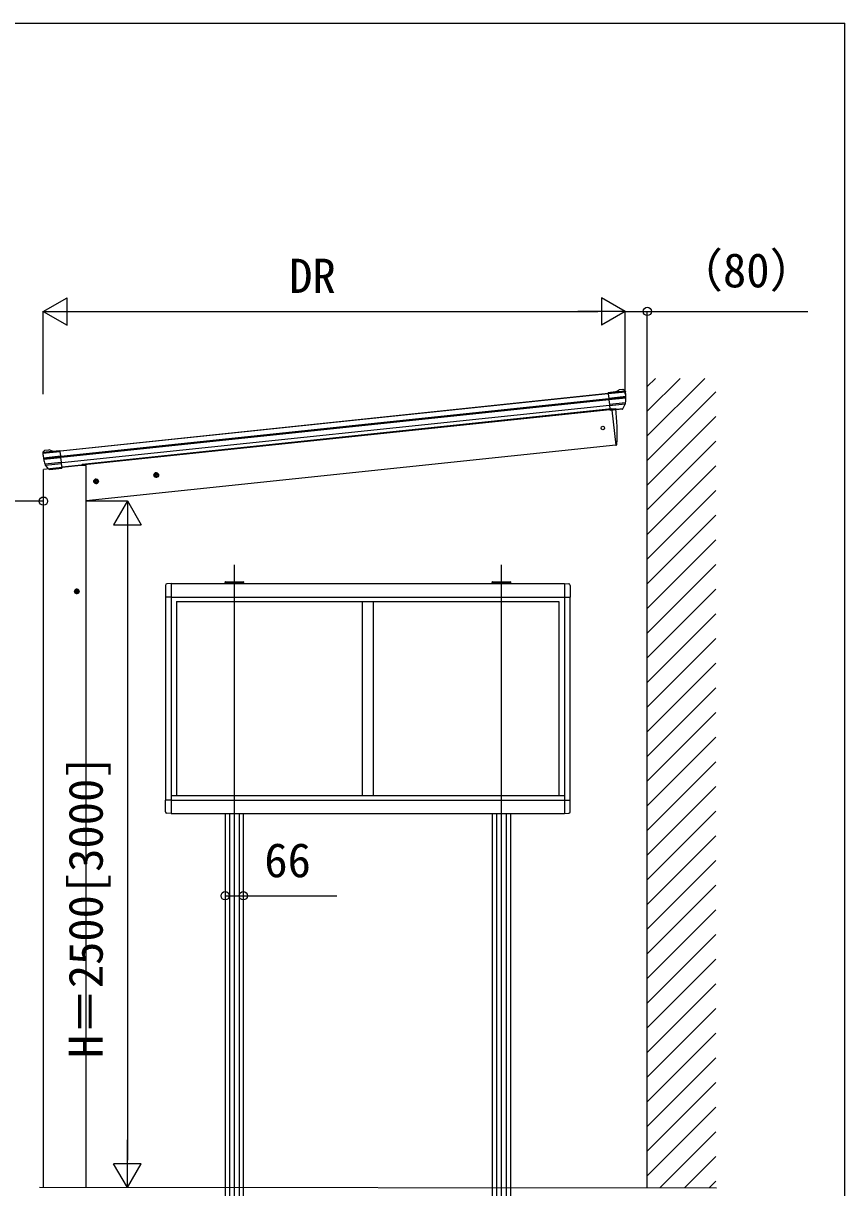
# Model space of a CAD drawing. Units: millimetres, scale not verified. Extents: x -8750 to 8750, y -13001 to 12944.
# Drawn here: x 5760 to 8750, y 8259 to 12499 of the extents above; entities that cross this region are included whole.
import ezdxf
from ezdxf.enums import TextEntityAlignment as Align

# ---------------------------------------------------------------- set-up
doc = ezdxf.new("R2010")
doc.units = ezdxf.units.MM
doc.header["$LTSCALE"] = 70
for name, color, linetype in [('0-3_YKK_12', 2, 'Continuous'), ('0-4_YKK_13', 4, 'Continuous'), ('0-5_YKK_A1', 4, 'Continuous'), ('0-6_YKK_D', 6, 'Continuous'), ('0-7_YKK_ZWAK', 7, 'Continuous')]:
    doc.layers.add(name, color=color, linetype=linetype)
doc.styles.add('ＭＳ ゴシック', font='')
doc.styles.get('ＭＳ ゴシック').set_extended_font_data('MS Gothic')

msp = doc.modelspace()

# ---------------------------------------------------------------- linework, layer by layer
at = {"layer": '0-3_YKK_12'}
for p, q in [((6528, 10526.94), (6528, 7512.82)), ((7500, 10526.94), (7500, 7512.82))]:
    msp.add_line(p, q, dxfattribs=at)
at = {"layer": '0-4_YKK_13'}
for p, q in [((7915.73, 11156.56), (7889.21, 11153.77)), ((7889.26, 11153.25), (7889.21, 11153.77)), ((7951.25, 11159.76), (7889.26, 11153.25)), ((7889.57, 11150.27), (7889.62, 11149.79)), ((7952.28, 11156.38), (7889.62, 11149.79)), ((7951.17, 11159.84), (7915.77, 11156.12)), ((7942.04, 11165.36), (7928.56, 11163.94)), ((7945.71, 11164.27), (7951.02, 11159.97)), ((7952.28, 11156.38), (7952.23, 11156.85)), ((7889.62, 11149.79), (7891.36, 11133.24)), ((7953.33, 11139.76), (7891.36, 11133.24)), ((7891.36, 11133.24), (7891.61, 11130.9)), ((7953.37, 11137.4), (7891.61, 11130.9)), ((7891.61, 11130.9), (7891.96, 11127.56)), ((7953.38, 11134.02), (7891.96, 11127.56)), ((7891.96, 11127.56), (7893.71, 11110.92)), ((7952.57, 11117.1), (7893.71, 11110.91)), ((7952.57, 11117.1), (7893.71, 11110.92)), ((7893.71, 11110.92), (7893.71, 11110.91)), ((7893.71, 11110.91), (7894.18, 11106.44)), ((7951.39, 11112.45), (7894.18, 11106.44)), ((7941.98, 11095.47), (7951.39, 11112.45)), ((7951.39, 11112.45), (7951.97, 11113.49)), ((7952.57, 11117.1), (7952.57, 11117.1)), ((7894.18, 11106.44), (7895.84, 11090.62)), ((7941.98, 11095.47), (7895.84, 11090.62)), ((7895.84, 11090.62), (7896, 11089.13)), ((7939.54, 11093.7), (7896, 11089.13)), ((7902.96, 11089.86), (7916.34, 10962.56)), ((7941.85, 11095.23), (7941.98, 11095.47)), ((5830.96, 10933.42), (5893.62, 10940.01)), ((5831.26, 10936.94), (5893.25, 10943.46)), ((5831.32, 10937.03), (5866.72, 10940.75)), ((5835.75, 10942.51), (5831.45, 10937.2)), ((5839.11, 10944.33), (5852.59, 10945.75)), ((5866.68, 10941.2), (5893.2, 10943.98)), ((5893.25, 10943.46), (5893.2, 10943.98)), ((5893.57, 10940.48), (5893.62, 10940.01)), ((5893.62, 10940.01), (5895.36, 10923.45)), ((7916.34, 10962.56), (7918.39, 10962.85)), ((5830.96, 10933.42), (5830.91, 10933.89)), ((5833.39, 10916.94), (5895.36, 10923.45)), ((5833.84, 10914.62), (5895.6, 10921.12)), ((5834.53, 10911.32), (5895.95, 10917.77)), ((5838.85, 10894.94), (5897.7, 10901.13)), ((5838.85, 10894.94), (5897.7, 10901.12)), ((5840.96, 10890.64), (5898.17, 10896.65)), ((5895.36, 10923.45), (5895.6, 10921.12)), ((5895.6, 10921.12), (5895.95, 10917.77)), ((5895.95, 10917.77), (5897.7, 10901.13)), ((5897.7, 10901.13), (5897.7, 10901.12)), ((5897.7, 10901.12), (5898.17, 10896.65)), ((5898.17, 10896.65), (5899.84, 10880.83)), ((5838.85, 10894.94), (5838.85, 10894.94)), ((5840.96, 10890.64), (5840.18, 10891.53)), ((5853.7, 10875.98), (5840.96, 10890.64)), ((5853.7, 10875.98), (5899.84, 10880.83)), ((5853.88, 10875.78), (5853.7, 10875.98)), ((5856.45, 10874.76), (5899.99, 10879.34)), ((5899.84, 10880.83), (5899.99, 10879.34)), ((6277.5, 10452.43), (6277.5, 10409.52)), ((6298, 10458.72), (6282.71, 10457.92)), ((6495.59, 10465.72), (6496.09, 10465.72)), ((6496, 10463.22), (6560, 10463.22)), ((6496.09, 10465.72), (6559.91, 10465.72)), ((6559.91, 10465.72), (6560.41, 10465.72)), ((6561.5, 10463.22), (6560, 10463.22)), ((6561.4, 10464.79), (6561.5, 10463.22)), ((7467.59, 10465.72), (7468.09, 10465.72)), ((7468, 10463.22), (7532, 10463.22)), ((7468.09, 10465.72), (7531.91, 10465.72)), ((7531.91, 10465.72), (7532.41, 10465.72)), ((7533.5, 10463.22), (7532, 10463.22)), ((7533.4, 10464.79), (7533.5, 10463.22)), ((7730, 10458.72), (7745.29, 10457.92)), ((7750.5, 10452.43), (7750.5, 10409.52)), ((6298, 10409.52), (6277.5, 10409.52)), ((7730, 10409.52), (7750.5, 10409.52)), ((6298, 9670.92), (6277.5, 9670.92)), ((6277.5, 9628.01), (6277.5, 9670.92)), ((7730, 9670.92), (7750.5, 9670.92)), ((7750.5, 9628.01), (7750.5, 9670.92)), ((6298, 9621.72), (6282.71, 9622.52)), ((7730, 9621.72), (7745.29, 9622.52))]:
    msp.add_line(p, q, dxfattribs=at)
for points in [[(7952.11, 11157.96), (7952.23, 11156.85), (7889.57, 11150.27), (7889.26, 11153.25)], [(7915.77, 11156.12), (7915.73, 11156.56), (7927.33, 11163.53)], [(7902.96, 11089.86), (7902.44, 11094.83), (7916.86, 11096.35)], [(5830.8, 10935), (5830.91, 10933.89), (5893.57, 10940.48), (5893.25, 10943.46)], [(5866.72, 10940.75), (5866.68, 10941.2), (5853.88, 10945.6)], [(6496, 10463.22), (6494.5, 10463.22), (6494.6, 10464.79)], [(7468, 10463.22), (7466.5, 10463.22), (7466.6, 10464.79)]]:
    msp.add_lwpolyline(points, dxfattribs=at)
msp.add_circle((7869.55, 11025.11), 6.5, dxfattribs=at)
for centre, radius, start, end in [((7928.87, 11160.96), 3, 96, 121), ((7942.56, 11160.39), 5, 51, 96), ((7949.13, 11157.64), 3, 47.00829, 51), ((7949.13, 11157.64), 3, 44.91872, 47.00829), ((7949.13, 11157.64), 3, 6.00886, 44.90986), ((7751.38, 11135.26), 202, 1.27412, 6), ((7949.34, 11114.94), 3, 331, 354.13916), ((7751.38, 11135.26), 202, 354.13916, 354.83996), ((7751.38, 11135.26), 202, 354.84216, 359.64598), ((7751.38, 11135.26), 202, 0.60468, 1.27412), ((7751.38, 11135.26), 202, 359.64598, 0.60468), ((7021.74, 11002.77), 900, 357.63919, 5.96818), ((7939.22, 11096.69), 3, 276, 331), ((5839.63, 10939.36), 5, 96, 141), ((5852.91, 10942.76), 3, 71, 96), ((7917.98, 10965.82), 3, 278, 357.63919), ((5833.78, 10935.31), 3, 147.09014, 185.99114), ((6031.86, 10954.53), 202, 186, 190.72588), ((5833.78, 10935.31), 3, 144.99171, 147.08128), ((5833.78, 10935.31), 3, 141, 144.99171), ((6031.86, 10954.53), 202, 190.72588, 191.39532), ((6031.86, 10954.53), 202, 191.39532, 192.35402), ((6031.86, 10954.53), 202, 192.35402, 197.15784), ((6031.86, 10954.53), 202, 197.16004, 197.86084), ((5842.45, 10893.5), 3, 197.86084, 221), ((5856.14, 10877.75), 3, 221, 276), ((6283, 10452.43), 5.5, 93, 180), ((6495.59, 10464.72), 1, 90, 176.5), ((6560.41, 10464.72), 1, 3.5, 90), ((7467.59, 10464.72), 1, 90, 176.5), ((7532.41, 10464.72), 1, 3.5, 90), ((7745, 10452.43), 5.5, 0, 87), ((6283, 9628.01), 5.5, 180, 267), ((7745, 9628.01), 5.5, 273, 0)]:
    msp.add_arc(centre, radius, start, end, dxfattribs=at)
at = {"layer": '0-5_YKK_A1'}
for p, q in [((8031.38, 8259.99), (8031.38, 11404.5)), ((8031.38, 11176.17), (8060.86, 11205.65)), ((8031.38, 11086.37), (8150.67, 11205.65)), ((8031.38, 10996.57), (8240.47, 11205.65)), ((5895.4, 10942.2), (7889.41, 11151.78)), ((5895.44, 10941.78), (7889.46, 11151.36)), ((8031.38, 10906.77), (8281.38, 11156.77)), ((5897.38, 10923.31), (7891.4, 11132.89)), ((5897.82, 10919.13), (7891.84, 11128.71)), ((5899.91, 10899.27), (7893.93, 11108.85)), ((7895.69, 11092.11), (5901.67, 10882.53)), ((7902.44, 11094.83), (5974.6, 10892.21)), ((8031.38, 10816.96), (8281.38, 11066.96)), ((7916.34, 10962.56), (5988.5, 10759.94)), ((8031.38, 10727.16), (8281.38, 10977.16)), ((5969, 10888.99), (5833.5, 10874.75)), ((5833.5, 8259.57), (5833.5, 10874.75)), ((5974.6, 10892.21), (5974.94, 10888.99)), ((6253.95, 10855.21), (6234.05, 10853.11)), ((6243.22, 10861.62), (6237.14, 10857.21)), ((6237.14, 10857.21), (6237.93, 10849.75)), ((6245.05, 10844.21), (6242.95, 10864.1)), ((6250.07, 10858.57), (6243.22, 10861.62)), ((8031.38, 10637.36), (8281.38, 10887.36)), ((6035.15, 10832.21), (6015.26, 10830.12)), ((6024.42, 10838.63), (6018.35, 10834.22)), ((6018.35, 10834.22), (6019.13, 10826.75)), ((6019.13, 10826.75), (6025.99, 10823.7)), ((6026.25, 10821.22), (6024.16, 10841.11)), ((6031.28, 10835.58), (6024.42, 10838.63)), ((6237.93, 10849.75), (6244.78, 10846.7)), ((8031.38, 10547.56), (8281.38, 10797.56)), ((8031.38, 10457.75), (8281.38, 10707.75)), ((8031.38, 10367.95), (8281.38, 10617.95)), ((8031.38, 10278.15), (8281.38, 10528.15)), ((5964.99, 10430.44), (5944.99, 10430.44)), ((5954.99, 10437.94), (5948.49, 10434.19)), ((5948.49, 10434.19), (5948.49, 10426.68)), ((5954.99, 10420.44), (5954.99, 10440.44)), ((5961.49, 10434.19), (5954.99, 10437.94)), ((6298, 10458.72), (6298, 9621.72)), ((7730, 10458.22), (6298, 10458.22)), ((6495, 10463.14), (6495, 10458.14)), ((6510.5, 10463.22), (6510.5, 10458.22)), ((6545.5, 10463.22), (6545.5, 10458.22)), ((6561, 10463.14), (6561, 10458.14)), ((7467, 10463.22), (7467, 10458.22)), ((7482.5, 10463.22), (7482.5, 10458.22)), ((7517.5, 10463.22), (7517.5, 10458.22)), ((7533, 10463.22), (7533, 10458.22)), ((7730, 10458.92), (7730, 9621.72)), ((8031.38, 10188.35), (8281.38, 10438.35)), ((5948.49, 10426.68), (5954.99, 10422.93)), ((6278, 10409.52), (6278, 9670.92)), ((6298, 10409.72), (7730, 10409.72)), ((6318, 10393.72), (6318, 9686.72)), ((6318, 10393.72), (7710, 10393.72)), ((6994, 10393.96), (6994, 9686.72)), ((7034, 10390.46), (7034, 9686.72)), ((7710, 10393.72), (7710, 9686.72)), ((7710, 10393.72), (7710, 9686.72)), ((7750, 10409.52), (7750, 9670.92)), ((8031.38, 10098.54), (8281.38, 10348.54)), ((8031.38, 10008.74), (8281.38, 10258.74)), ((8031.38, 9918.94), (8281.38, 10168.94)), ((8031.38, 9829.14), (8281.38, 10079.14)), ((8031.38, 9739.33), (8281.38, 9989.33)), ((8031.38, 9649.53), (8281.38, 9899.53)), ((8031.38, 9559.73), (8281.38, 9809.73)), ((8031.38, 9469.93), (8281.38, 9719.93)), ((6298, 9686.72), (7730, 9686.72)), ((6298, 9670.72), (7730, 9670.72)), ((7730, 9686.72), (7730, 9670.72)), ((8031.38, 9380.12), (8281.38, 9630.12)), ((6298, 9622.22), (7730, 9622.22)), ((6495, 9622.22), (6495, 7708.22)), ((6510.5, 9622.22), (6510.5, 7708.22)), ((6545.5, 9622.22), (6545.5, 7708.22)), ((6561, 9622.22), (6561, 7708.22)), ((7467, 9622.22), (7467, 7708.22)), ((7482.5, 9622.22), (7482.5, 7708.22)), ((7517.5, 9622.22), (7517.5, 7708.22)), ((7533, 9622.22), (7533, 7708.22)), ((8031.38, 9290.32), (8281.38, 9540.32)), ((8031.38, 9200.52), (8281.38, 9450.52)), ((8031.38, 9110.72), (8281.38, 9360.72)), ((8031.38, 9020.91), (8281.38, 9270.91)), ((8031.38, 8931.11), (8281.38, 9181.11)), ((8031.38, 8841.31), (8281.38, 9091.31)), ((8031.38, 8751.51), (8281.38, 9001.51)), ((8031.38, 8661.7), (8281.38, 8911.7)), ((8031.38, 8571.9), (8281.38, 8821.9)), ((8031.38, 8482.1), (8281.38, 8732.1)), ((8031.38, 8392.29), (8281.38, 8642.29)), ((8031.38, 8302.49), (8281.38, 8552.49)), ((8078.68, 8259.99), (8281.38, 8462.69)), ((8168.49, 8259.99), (8281.38, 8372.89)), ((8258.29, 8259.99), (8281.38, 8283.08)), ((5818.96, 8259.58), (5819.37, 8259.99)), ((8283.69, 8258.22), (5818.96, 8259.58))]:
    msp.add_line(p, q, dxfattribs=at)
for points in [[(5989, 8259.48), (5989, 10888.99), (5969, 10888.99)], [(6244.78, 10846.7), (6250.86, 10851.11), (6250.07, 10858.57)], [(6025.99, 10823.7), (6032.06, 10828.11), (6031.28, 10835.58)], [(5954.99, 10422.93), (5961.49, 10426.68), (5961.49, 10434.19)]]:
    msp.add_lwpolyline(points, dxfattribs=at)
for centre, radius in [((6244, 10854.16), 8.5), ((6244, 10854.16), 7.7), ((6244, 10854.16), 6.5), ((6025.21, 10831.16), 8.5), ((6025.21, 10831.16), 7.7), ((6025.21, 10831.16), 6.5), ((5954.99, 10430.44), 8.5), ((5954.99, 10430.44), 7.7), ((5954.99, 10430.44), 6.5)]:
    msp.add_circle(centre, radius, dxfattribs=at)
at = {"layer": '0-6_YKK_D'}
for p, q in [((5833, 11449.73), (5919.6, 11499.73)), ((5919.6, 11399.73), (5919.6, 11499.73)), ((7951.38, 11449.73), (7864.78, 11499.73)), ((7864.78, 11499.73), (7864.78, 11399.73)), ((5833, 11148.39), (5833, 11450.73)), ((5833, 11449.73), (5919.6, 11399.73)), ((5833, 11449.73), (6006.21, 11449.73)), ((5933, 11449.73), (7851.38, 11449.73)), ((7951.38, 11449.73), (7778.18, 11449.73)), ((7951.38, 11449.73), (7864.78, 11399.73)), ((7951.38, 11148.39), (7951.38, 11450.73)), ((7951.38, 11148.39), (7951.38, 11450.73)), ((8031.38, 11405.5), (8031.38, 11450.73)), ((5990, 10759.94), (6140, 10759.94)), ((6139, 10759.94), (6089, 10673.33)), ((6139, 10759.94), (6189, 10673.33)), ((6139, 10759.94), (6139, 10586.73)), ((6089, 10673.33), (6189, 10673.33)), ((6139, 10659.94), (6139, 8359.99)), ((6139, 8259.99), (6139, 8433.19)), ((6139, 8259.99), (6089, 8346.59)), ((6189, 8346.59), (6089, 8346.59)), ((6139, 8259.99), (6189, 8346.59))]:
    msp.add_line(p, q, dxfattribs=at)
for points in [[(7951.38, 11449.73), (8031.38, 11449.73), (8616.1, 11449.73)], [(5833.5, 10759.11), (5683.5, 10759.11), (5227.36, 10759.11)], [(6495, 9322.22), (6561, 9322.22), (6901.23, 9322.22)]]:
    msp.add_lwpolyline(points, dxfattribs=at)
for centre in [(8031.38, 11449.73), (5833.5, 10759.11), (6495, 9322.22), (6561, 9322.22)]:
    msp.add_circle(centre, 15, dxfattribs=at)
at = {"layer": '0-7_YKK_ZWAK'}
msp.add_line((-8750, 12498.9), (8750, 12498.9), dxfattribs=at)
msp.add_lwpolyline([(-8750, -13001.1), (8750, -13001.1), (8750, 12498.9)], dxfattribs=at)

# ---------------------------------------------------------------- texts
at = {"layer": '0-6_YKK_D', "style": 'ＭＳ ゴシック'}
for s, p in [('（80）', (8136.95, 11500.01)), ('DR', (6727.99, 11479.73)), ('66', (6637.48, 9352.22))]:
    msp.add_text(s, height=124.6, dxfattribs=at).set_placement(p, align=Align.BOTTOM_LEFT)
msp.add_text('H＝2500[3000]', height=124.6, rotation=90, dxfattribs=at).set_placement((6086.78, 8730.96), align=Align.BOTTOM_LEFT)

doc.saveas('drawing.dxf')
